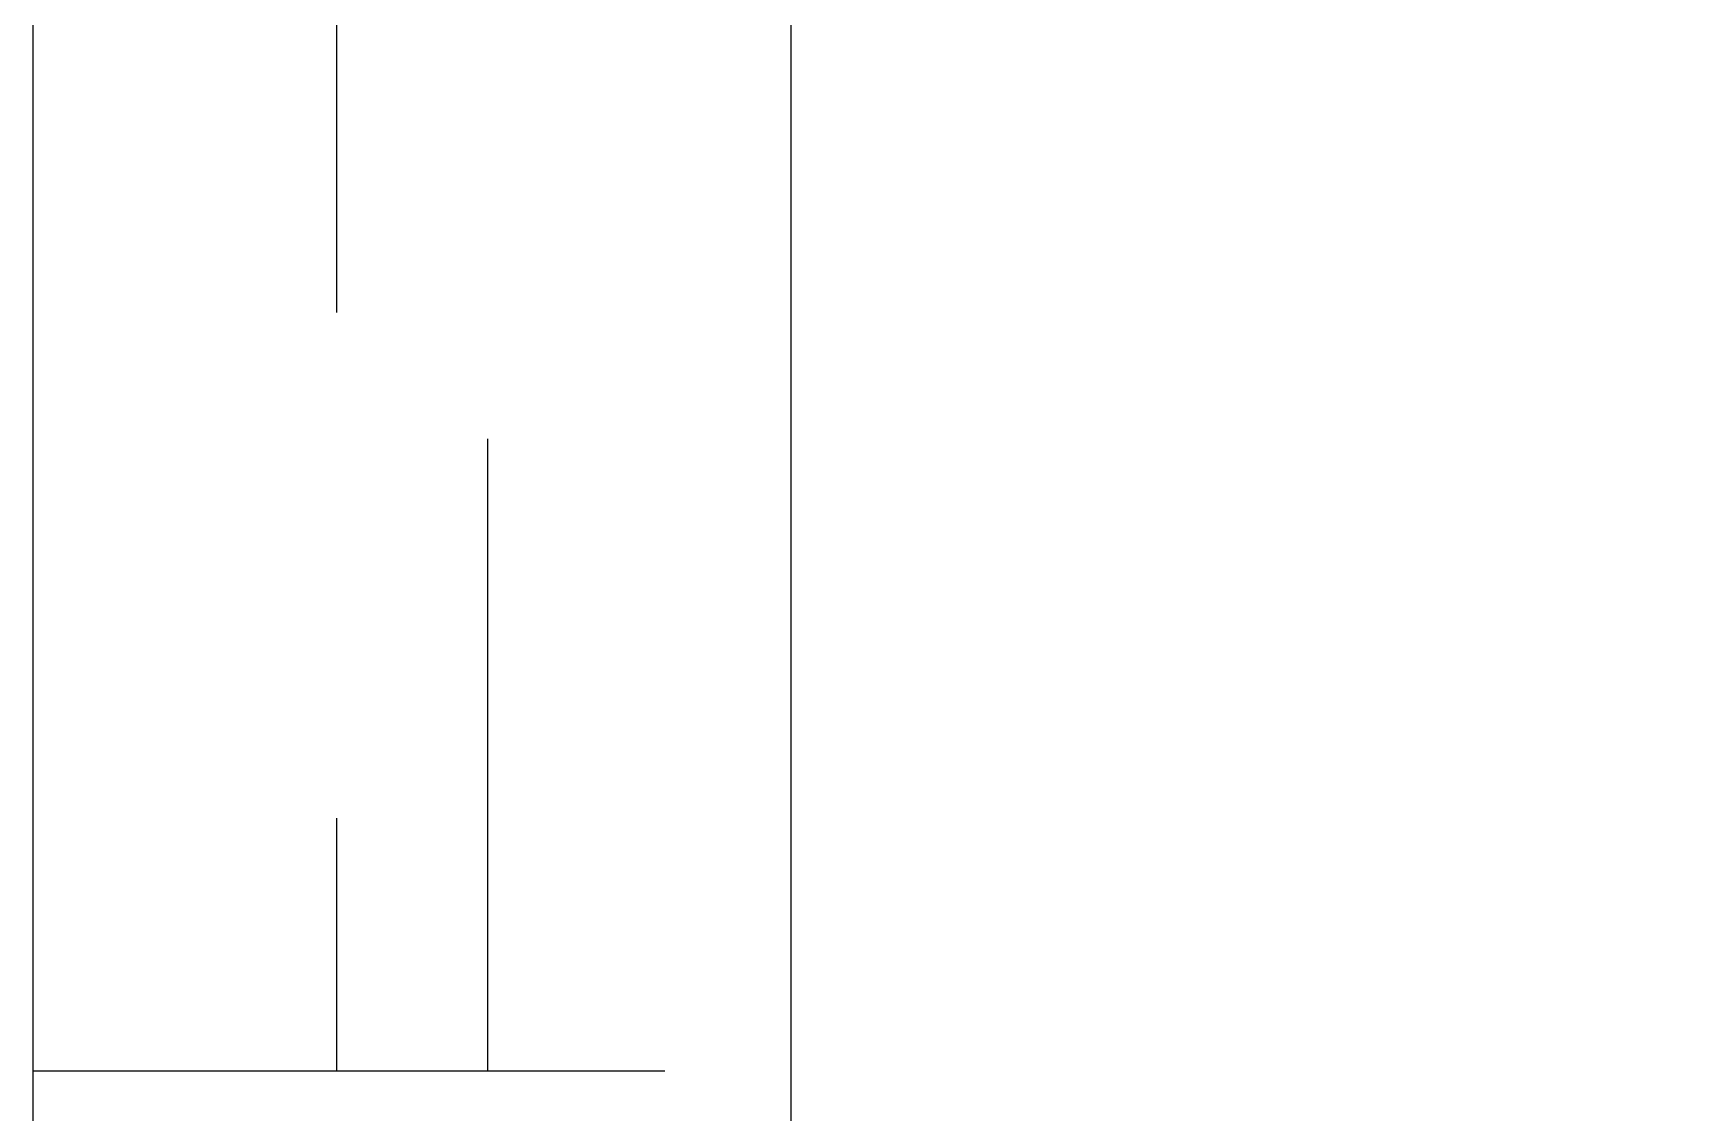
# Model space of a CAD drawing. Header units: inches. Extents: x 542650 to 544515, y 9574150 to 9574595.
# Drawn here: x 542787.9659 to 542788.2929, y 9574244.4426 to 9574244.6561 of the extents above; entities that cross this region are included whole.
import ezdxf

# ---------------------------------------------------------------- set-up
doc = ezdxf.new("R2010")
doc.units = ezdxf.units.IN
doc.header["$MEASUREMENT"] = 0
doc.linetypes.add('HIDDEN2', pattern=[0.1875, 0.125, -0.0625])
doc.layers.add('I-ARQ', color=8, linetype='Continuous')

msp = doc.modelspace()

# ---------------------------------------------------------------- linework, layer by layer
at = {"layer": 'I-ARQ'}
for p, q in [((542787.9659, 9574240.3134), (542787.9659, 9574244.9509)), ((542788.1159, 9574244.23939), (542788.1159, 9574244.9509))]:
    msp.add_line(p, q, dxfattribs=at)
at = {"layer": 'I-ARQ', "linetype": 'HIDDEN2'}
for p, q in [((542788.0259, 9574244.9509), (542788.0259, 9574244.4509)), ((542788.0559, 9574244.4509), (542788.0559, 9574244.9509)), ((542787.9659, 9574244.4509), (542788.1159, 9574244.4509))]:
    msp.add_line(p, q, dxfattribs=at)
at = {"layer": 'I-ARQ'}
msp.add_arc((542788.87749, 9574244.13306), 0.60159, 90.15105, 180.02584, dxfattribs=at)

doc.saveas('drawing.dxf')
